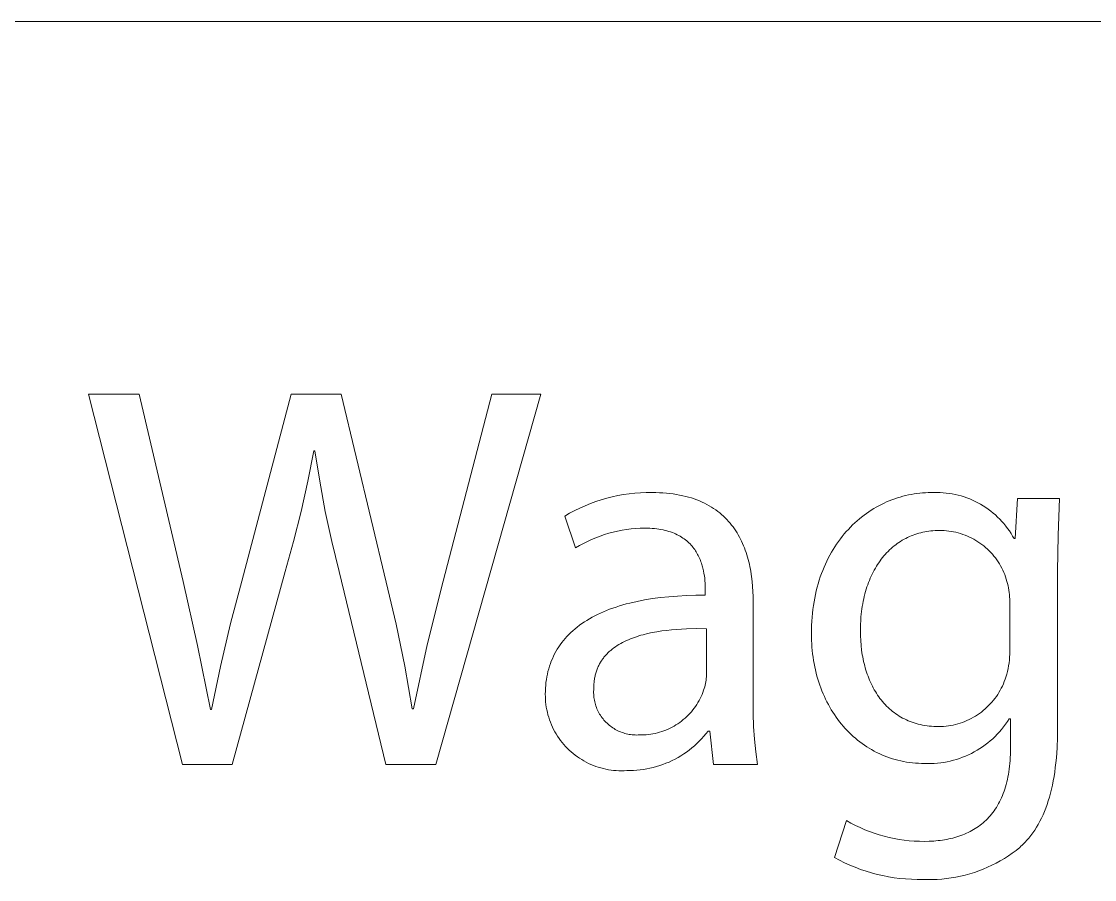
# Model space of a CAD drawing. Header units: millimetres. Extents: x 2840 to 6121, y 744 to 3036.
# Drawn here: x 5847.9 to 5912, y 967.9 to 1019.2 of the extents above; entities that cross this region are included whole.
import ezdxf

# ---------------------------------------------------------------- set-up
doc = ezdxf.new("R2010")
doc.units = ezdxf.units.MM
doc.header["$MEASUREMENT"] = 0
doc.layers.add('Domyślny', color=7, linetype='Continuous', true_color=0x000000)

msp = doc.modelspace()

# ---------------------------------------------------------------- linework, layer by layer
at = {"layer": 'Domyślny', "color": 18, "lineweight": 15, "true_color": 0x000000}
for p, q in [((5831.302, 1019.158), (6117.846, 1019.158)), ((5857.507, 974.739), (5851.891, 996.875)), ((5851.891, 996.875), (5854.928, 996.875)), ((5854.928, 996.875), (5857.55, 985.687)), ((5861.058, 985.709), (5864.019, 996.875)), ((5864.019, 996.875), (5867.001, 996.875)), ((5867.001, 996.875), (5869.689, 985.643)), ((5878.933, 996.875), (5872.661, 974.739)), ((5873.087, 985.709), (5876.004, 996.875)), ((5876.004, 996.875), (5878.933, 996.875)), ((5865.363, 993.499), (5865.013, 991.676)), ((5865.428, 993.499), (5865.363, 993.499)), ((5865.714, 991.679), (5865.428, 993.499)), ((5865.013, 991.676), (5864.61, 989.863)), ((5866.049, 989.868), (5865.714, 991.679)), ((5882.864, 990.659), (5883.195, 990.742)), ((5883.195, 990.742), (5883.529, 990.814)), ((5883.529, 990.814), (5883.866, 990.874)), ((5883.866, 990.874), (5884.204, 990.923)), ((5884.204, 990.923), (5884.544, 990.96)), ((5884.544, 990.96), (5884.885, 990.985)), ((5884.885, 990.985), (5885.226, 990.998)), ((5885.226, 990.998), (5885.568, 990.999)), ((5885.568, 990.999), (5885.793, 990.997)), ((5885.793, 990.997), (5886.013, 990.99)), ((5886.013, 990.99), (5886.228, 990.978)), ((5886.228, 990.978), (5886.437, 990.961)), ((5886.437, 990.961), (5886.641, 990.94)), ((5886.641, 990.94), (5886.841, 990.915)), ((5886.841, 990.915), (5887.035, 990.885)), ((5887.035, 990.885), (5887.224, 990.851)), ((5887.224, 990.851), (5887.408, 990.812)), ((5887.408, 990.812), (5887.588, 990.77)), ((5887.588, 990.77), (5887.762, 990.723)), ((5900.401, 990.729), (5900.566, 990.775)), ((5900.566, 990.775), (5900.731, 990.817)), ((5900.731, 990.817), (5900.898, 990.854)), ((5900.898, 990.854), (5901.065, 990.887)), ((5901.065, 990.887), (5901.233, 990.916)), ((5901.233, 990.916), (5901.402, 990.94)), ((5901.402, 990.94), (5901.571, 990.96)), ((5901.571, 990.96), (5901.741, 990.976)), ((5901.741, 990.976), (5901.911, 990.987)), ((5901.911, 990.987), (5902.082, 990.994)), ((5902.082, 990.994), (5902.253, 990.996)), ((5902.253, 990.996), (5902.434, 991.003)), ((5902.434, 991.003), (5902.616, 991.005)), ((5902.616, 991.005), (5902.797, 991)), ((5902.797, 991), (5902.978, 990.989)), ((5902.978, 990.989), (5903.159, 990.971)), ((5903.159, 990.971), (5903.339, 990.948)), ((5903.339, 990.948), (5903.518, 990.918)), ((5903.518, 990.918), (5903.695, 990.883)), ((5903.695, 990.883), (5903.872, 990.841)), ((5903.872, 990.841), (5904.047, 990.793)), ((5904.047, 990.793), (5904.22, 990.739)), ((5904.22, 990.739), (5904.391, 990.679)), ((5881.261, 990.072), (5881.573, 990.211)), ((5881.573, 990.211), (5881.889, 990.34)), ((5881.889, 990.34), (5882.21, 990.457)), ((5882.21, 990.457), (5882.535, 990.564)), ((5882.535, 990.564), (5882.864, 990.659)), ((5887.762, 990.723), (5887.932, 990.673)), ((5887.932, 990.673), (5888.097, 990.618)), ((5888.097, 990.618), (5888.258, 990.56)), ((5888.258, 990.56), (5888.413, 990.498)), ((5888.413, 990.498), (5888.565, 990.432)), ((5888.565, 990.432), (5888.712, 990.363)), ((5888.712, 990.363), (5888.854, 990.29)), ((5888.854, 990.29), (5888.992, 990.213)), ((5888.992, 990.213), (5889.126, 990.134)), ((5889.126, 990.134), (5889.256, 990.051)), ((5898.825, 990.036), (5898.976, 990.125)), ((5898.976, 990.125), (5899.128, 990.209)), ((5899.128, 990.209), (5899.282, 990.288)), ((5899.282, 990.288), (5899.438, 990.364)), ((5899.438, 990.364), (5899.595, 990.436)), ((5899.595, 990.436), (5899.754, 990.503)), ((5899.754, 990.503), (5899.914, 990.566)), ((5899.914, 990.566), (5900.075, 990.625)), ((5900.075, 990.625), (5900.237, 990.679)), ((5900.237, 990.679), (5900.401, 990.729)), ((5904.391, 990.679), (5904.561, 990.614)), ((5904.561, 990.614), (5904.727, 990.543)), ((5904.727, 990.543), (5904.892, 990.466)), ((5904.892, 990.466), (5905.053, 990.383)), ((5905.053, 990.383), (5905.212, 990.295)), ((5905.212, 990.295), (5905.367, 990.202)), ((5905.367, 990.202), (5905.52, 990.103)), ((5905.52, 990.103), (5905.668, 989.999)), ((5907.279, 988.243), (5907.421, 990.635)), ((5907.421, 990.635), (5909.934, 990.635)), ((5909.934, 990.635), (5909.845, 988.456)), ((5864.61, 989.863), (5864.155, 988.063)), ((5866.435, 988.067), (5866.049, 989.868)), ((5880.356, 989.59), (5880.652, 989.761)), ((5881.001, 987.689), (5880.356, 989.59)), ((5880.652, 989.761), (5880.954, 989.922)), ((5880.954, 989.922), (5881.261, 990.072)), ((5889.256, 990.051), (5889.381, 989.965)), ((5889.381, 989.965), (5889.503, 989.875)), ((5889.503, 989.875), (5889.62, 989.783)), ((5889.62, 989.783), (5889.733, 989.688)), ((5889.733, 989.688), (5889.842, 989.589)), ((5889.842, 989.589), (5889.948, 989.488)), ((5889.948, 989.488), (5890.049, 989.385)), ((5897.963, 989.422), (5898.101, 989.534)), ((5898.101, 989.534), (5898.242, 989.643)), ((5898.242, 989.643), (5898.385, 989.747)), ((5898.385, 989.747), (5898.53, 989.848)), ((5898.53, 989.848), (5898.677, 989.944)), ((5898.677, 989.944), (5898.825, 990.036)), ((5905.668, 989.999), (5905.814, 989.89)), ((5905.814, 989.89), (5905.955, 989.776)), ((5905.955, 989.776), (5906.092, 989.658)), ((5906.092, 989.658), (5906.225, 989.534)), ((5906.225, 989.534), (5906.354, 989.407)), ((5884.326, 988.823), (5884.056, 988.79)), ((5884.597, 988.848), (5884.326, 988.823)), ((5884.869, 988.863), (5884.597, 988.848)), ((5885.142, 988.869), (5884.869, 988.863)), ((5885.292, 988.867), (5885.142, 988.869)), ((5885.439, 988.862), (5885.292, 988.867)), ((5885.581, 988.853), (5885.439, 988.862)), ((5885.719, 988.842), (5885.581, 988.853)), ((5885.853, 988.827), (5885.719, 988.842)), ((5885.983, 988.809), (5885.853, 988.827)), ((5890.049, 989.385), (5890.147, 989.278)), ((5890.147, 989.278), (5890.241, 989.169)), ((5890.241, 989.169), (5890.331, 989.058)), ((5890.331, 989.058), (5890.418, 988.944)), ((5890.418, 988.944), (5890.501, 988.828)), ((5890.501, 988.828), (5890.58, 988.709)), ((5897.306, 988.798), (5897.432, 988.931)), ((5897.432, 988.931), (5897.561, 989.06)), ((5897.561, 989.06), (5897.693, 989.184)), ((5897.693, 989.184), (5897.827, 989.305)), ((5897.827, 989.305), (5897.963, 989.422)), ((5906.354, 989.407), (5906.479, 989.275)), ((5906.479, 989.275), (5906.598, 989.139)), ((5906.598, 989.139), (5906.713, 988.998)), ((5906.713, 988.998), (5906.824, 988.854)), ((5906.824, 988.854), (5906.929, 988.706)), ((5881.966, 988.194), (5881.718, 988.08)), ((5882.217, 988.3), (5881.966, 988.194)), ((5882.472, 988.396), (5882.217, 988.3)), ((5882.729, 988.484), (5882.472, 988.396)), ((5882.99, 988.564), (5882.729, 988.484)), ((5883.253, 988.634), (5882.99, 988.564)), ((5883.519, 988.695), (5883.253, 988.634)), ((5883.786, 988.747), (5883.519, 988.695)), ((5884.056, 988.79), (5883.786, 988.747)), ((5886.11, 988.788), (5885.983, 988.809)), ((5886.232, 988.764), (5886.11, 988.788)), ((5886.351, 988.738), (5886.232, 988.764)), ((5886.466, 988.708), (5886.351, 988.738)), ((5886.577, 988.676), (5886.466, 988.708)), ((5886.685, 988.641), (5886.577, 988.676)), ((5886.789, 988.604), (5886.685, 988.641)), ((5886.889, 988.564), (5886.789, 988.604)), ((5886.987, 988.522), (5886.889, 988.564)), ((5887.08, 988.478), (5886.987, 988.522)), ((5887.171, 988.431), (5887.08, 988.478)), ((5887.258, 988.383), (5887.171, 988.431)), ((5887.342, 988.332), (5887.258, 988.383)), ((5887.423, 988.279), (5887.342, 988.332)), ((5887.501, 988.224), (5887.423, 988.279)), ((5887.576, 988.168), (5887.501, 988.224)), ((5890.58, 988.709), (5890.657, 988.588)), ((5890.657, 988.588), (5890.729, 988.465)), ((5890.729, 988.465), (5890.799, 988.341)), ((5890.799, 988.341), (5890.865, 988.214)), ((5890.865, 988.214), (5890.928, 988.085)), ((5896.716, 988.077), (5896.829, 988.229)), ((5896.829, 988.229), (5896.944, 988.377)), ((5896.944, 988.377), (5897.062, 988.521)), ((5897.062, 988.521), (5897.183, 988.662)), ((5897.183, 988.662), (5897.306, 988.798)), ((5900.634, 988.204), (5900.531, 988.144)), ((5900.739, 988.26), (5900.634, 988.204)), ((5900.846, 988.313), (5900.739, 988.26)), ((5900.953, 988.363), (5900.846, 988.313)), ((5901.063, 988.41), (5900.953, 988.363)), ((5901.174, 988.454), (5901.063, 988.41)), ((5901.287, 988.495), (5901.174, 988.454)), ((5901.401, 988.533), (5901.287, 988.495)), ((5901.516, 988.568), (5901.401, 988.533)), ((5901.633, 988.599), (5901.516, 988.568)), ((5901.751, 988.627), (5901.633, 988.599)), ((5901.871, 988.652), (5901.751, 988.627)), ((5901.992, 988.674), (5901.871, 988.652)), ((5902.114, 988.692), (5901.992, 988.674)), ((5902.238, 988.707), (5902.114, 988.692)), ((5902.363, 988.719), (5902.238, 988.707)), ((5902.489, 988.728), (5902.363, 988.719)), ((5902.616, 988.733), (5902.489, 988.728)), ((5902.745, 988.734), (5902.616, 988.733)), ((5902.888, 988.733), (5902.745, 988.734)), ((5903.031, 988.727), (5902.888, 988.733)), ((5903.174, 988.716), (5903.031, 988.727)), ((5903.316, 988.699), (5903.174, 988.716)), ((5903.458, 988.678), (5903.316, 988.699)), ((5903.599, 988.653), (5903.458, 988.678)), ((5903.738, 988.622), (5903.599, 988.653)), ((5903.877, 988.586), (5903.738, 988.622)), ((5904.015, 988.546), (5903.877, 988.586)), ((5904.151, 988.501), (5904.015, 988.546)), ((5904.285, 988.452), (5904.151, 988.501)), ((5904.418, 988.398), (5904.285, 988.452)), ((5904.548, 988.339), (5904.418, 988.398)), ((5904.677, 988.276), (5904.548, 988.339)), ((5904.803, 988.208), (5904.677, 988.276)), ((5904.927, 988.136), (5904.803, 988.208)), ((5906.929, 988.706), (5907.029, 988.555)), ((5907.029, 988.555), (5907.124, 988.4)), ((5907.124, 988.4), (5907.213, 988.243)), ((5907.213, 988.243), (5907.279, 988.243)), ((5909.845, 988.456), (5909.814, 986.276)), ((5864.155, 988.063), (5863.647, 986.277)), ((5866.87, 986.277), (5866.435, 988.067)), ((5881.235, 987.827), (5881.001, 987.689)), ((5881.475, 987.958), (5881.235, 987.827)), ((5881.718, 988.08), (5881.475, 987.958)), ((5887.648, 988.11), (5887.576, 988.168)), ((5887.717, 988.05), (5887.648, 988.11)), ((5887.783, 987.988), (5887.717, 988.05)), ((5887.846, 987.926), (5887.783, 987.988)), ((5887.907, 987.861), (5887.846, 987.926)), ((5887.965, 987.795), (5887.907, 987.861)), ((5888.02, 987.728), (5887.965, 987.795)), ((5888.073, 987.66), (5888.02, 987.728)), ((5888.123, 987.591), (5888.073, 987.66)), ((5888.171, 987.521), (5888.123, 987.591)), ((5890.928, 988.085), (5890.988, 987.955)), ((5890.988, 987.955), (5891.044, 987.822)), ((5891.044, 987.822), (5891.098, 987.689)), ((5891.098, 987.689), (5891.149, 987.553)), ((5891.149, 987.553), (5891.196, 987.416)), ((5896.299, 987.43), (5896.399, 987.597)), ((5896.399, 987.597), (5896.501, 987.761)), ((5896.501, 987.761), (5896.607, 987.921)), ((5896.607, 987.921), (5896.716, 988.077)), ((5899.769, 987.565), (5899.681, 987.479)), ((5899.858, 987.647), (5899.769, 987.565)), ((5899.948, 987.727), (5899.858, 987.647)), ((5900.041, 987.804), (5899.948, 987.727)), ((5900.136, 987.878), (5900.041, 987.804)), ((5900.232, 987.949), (5900.136, 987.878)), ((5900.33, 988.017), (5900.232, 987.949)), ((5900.43, 988.082), (5900.33, 988.017)), ((5900.531, 988.144), (5900.43, 988.082)), ((5905.048, 988.06), (5904.927, 988.136)), ((5905.167, 987.98), (5905.048, 988.06)), ((5905.283, 987.896), (5905.167, 987.98)), ((5905.396, 987.808), (5905.283, 987.896)), ((5905.506, 987.716), (5905.396, 987.808)), ((5905.612, 987.62), (5905.506, 987.716)), ((5905.715, 987.52), (5905.612, 987.62)), ((5888.216, 987.449), (5888.171, 987.521)), ((5888.26, 987.377), (5888.216, 987.449)), ((5888.3, 987.304), (5888.26, 987.377)), ((5888.339, 987.231), (5888.3, 987.304)), ((5888.375, 987.156), (5888.339, 987.231)), ((5888.41, 987.082), (5888.375, 987.156)), ((5888.442, 987.006), (5888.41, 987.082)), ((5888.472, 986.93), (5888.442, 987.006)), ((5888.501, 986.854), (5888.472, 986.93)), ((5891.196, 987.416), (5891.241, 987.278)), ((5891.241, 987.278), (5891.283, 987.138)), ((5891.283, 987.138), (5891.322, 986.997)), ((5891.322, 986.997), (5891.359, 986.855)), ((5895.936, 986.722), (5896.021, 986.904)), ((5896.021, 986.904), (5896.11, 987.083)), ((5896.11, 987.083), (5896.203, 987.258)), ((5896.203, 987.258), (5896.299, 987.43)), ((5899.199, 986.91), (5899.126, 986.805)), ((5899.275, 987.011), (5899.199, 986.91)), ((5899.352, 987.11), (5899.275, 987.011)), ((5899.431, 987.207), (5899.352, 987.11)), ((5899.513, 987.3), (5899.431, 987.207)), ((5899.596, 987.391), (5899.513, 987.3)), ((5899.681, 987.479), (5899.596, 987.391)), ((5905.815, 987.418), (5905.715, 987.52)), ((5905.911, 987.311), (5905.815, 987.418)), ((5906.003, 987.202), (5905.911, 987.311)), ((5906.092, 987.089), (5906.003, 987.202)), ((5906.177, 986.974), (5906.092, 987.089)), ((5906.257, 986.855), (5906.177, 986.974)), ((5863.647, 986.277), (5860.49, 974.739)), ((5869.667, 974.739), (5866.87, 986.277)), ((5888.528, 986.778), (5888.501, 986.854)), ((5888.552, 986.702), (5888.528, 986.778)), ((5888.575, 986.625), (5888.552, 986.702)), ((5888.597, 986.549), (5888.575, 986.625)), ((5888.616, 986.472), (5888.597, 986.549)), ((5888.634, 986.396), (5888.616, 986.472)), ((5888.651, 986.32), (5888.634, 986.396)), ((5888.68, 986.168), (5888.651, 986.32)), ((5891.359, 986.855), (5891.393, 986.712)), ((5891.393, 986.712), (5891.424, 986.568)), ((5891.424, 986.568), (5891.453, 986.423)), ((5891.453, 986.423), (5891.479, 986.277)), ((5891.479, 986.277), (5891.524, 985.983)), ((5895.701, 986.151), (5895.776, 986.345)), ((5895.776, 986.345), (5895.854, 986.535)), ((5895.854, 986.535), (5895.936, 986.722)), ((5898.855, 986.362), (5898.792, 986.244)), ((5898.919, 986.477), (5898.855, 986.362)), ((5898.986, 986.589), (5898.919, 986.477)), ((5899.055, 986.698), (5898.986, 986.589)), ((5899.126, 986.805), (5899.055, 986.698)), ((5906.334, 986.734), (5906.257, 986.855)), ((5906.406, 986.611), (5906.334, 986.734)), ((5906.474, 986.485), (5906.406, 986.611)), ((5906.537, 986.356), (5906.474, 986.485)), ((5906.597, 986.226), (5906.537, 986.356)), ((5909.814, 986.276), (5909.814, 977.044)), ((5857.55, 985.687), (5858.408, 981.866)), ((5860.381, 983.167), (5861.058, 985.709)), ((5869.689, 985.643), (5870.285, 983.136)), ((5872.141, 981.905), (5873.087, 985.709)), ((5888.704, 986.019), (5888.68, 986.168)), ((5888.722, 985.872), (5888.704, 986.019)), ((5888.736, 985.729), (5888.722, 985.872)), ((5888.747, 985.589), (5888.736, 985.729)), ((5891.524, 985.983), (5891.56, 985.686)), ((5891.56, 985.686), (5891.587, 985.388)), ((5895.502, 985.548), (5895.565, 985.753)), ((5895.565, 985.753), (5895.631, 985.954)), ((5895.631, 985.954), (5895.701, 986.151)), ((5898.514, 985.621), (5898.465, 985.489)), ((5898.565, 985.75), (5898.514, 985.621)), ((5898.618, 985.878), (5898.565, 985.75)), ((5898.674, 986.002), (5898.618, 985.878)), ((5898.732, 986.125), (5898.674, 986.002)), ((5898.792, 986.244), (5898.732, 986.125)), ((5906.651, 986.093), (5906.597, 986.226)), ((5906.701, 985.959), (5906.651, 986.093)), ((5906.747, 985.823), (5906.701, 985.959)), ((5906.787, 985.686), (5906.747, 985.823)), ((5906.822, 985.557), (5906.787, 985.686)), ((5888.753, 985.453), (5888.747, 985.589)), ((5888.757, 985.322), (5888.753, 985.453)), ((5888.758, 985.198), (5888.757, 985.322)), ((5888.758, 984.859), (5888.758, 985.198)), ((5891.587, 985.388), (5891.606, 985.088)), ((5891.606, 985.088), (5891.617, 984.788)), ((5895.34, 984.912), (5895.39, 985.128)), ((5895.39, 985.128), (5895.444, 985.34)), ((5895.444, 985.34), (5895.502, 985.548)), ((5898.333, 985.078), (5898.295, 984.937)), ((5898.375, 985.217), (5898.333, 985.078)), ((5898.419, 985.354), (5898.375, 985.217)), ((5898.465, 985.489), (5898.419, 985.354)), ((5906.853, 985.427), (5906.822, 985.557)), ((5906.88, 985.296), (5906.853, 985.427)), ((5906.903, 985.164), (5906.88, 985.296)), ((5906.922, 985.031), (5906.903, 985.164)), ((5906.936, 984.898), (5906.922, 985.031)), ((5883.825, 984.28), (5884.032, 984.338)), ((5884.032, 984.338), (5884.243, 984.392)), ((5884.243, 984.392), (5884.679, 984.493)), ((5884.679, 984.493), (5885.131, 984.582)), ((5885.131, 984.582), (5885.6, 984.658)), ((5885.6, 984.658), (5886.086, 984.723)), ((5886.086, 984.723), (5886.588, 984.775)), ((5886.588, 984.775), (5887.106, 984.814)), ((5887.106, 984.814), (5887.641, 984.842)), ((5887.641, 984.842), (5888.192, 984.857)), ((5888.192, 984.857), (5888.758, 984.859)), ((5891.617, 984.788), (5891.621, 984.487)), ((5891.621, 984.487), (5891.621, 978.555)), ((5895.218, 984.244), (5895.254, 984.47)), ((5895.254, 984.47), (5895.295, 984.693)), ((5895.295, 984.693), (5895.34, 984.912)), ((5898.164, 984.348), (5898.138, 984.195)), ((5898.193, 984.499), (5898.164, 984.348)), ((5898.224, 984.647), (5898.193, 984.499)), ((5898.258, 984.793), (5898.224, 984.647)), ((5898.295, 984.937), (5898.258, 984.793)), ((5906.946, 984.765), (5906.936, 984.898)), ((5906.952, 984.631), (5906.946, 984.765)), ((5906.951, 984.364), (5906.954, 984.498)), ((5906.951, 981.501), (5906.951, 984.364)), ((5906.954, 984.498), (5906.952, 984.631)), ((5882.156, 983.627), (5882.324, 983.711)), ((5882.324, 983.711), (5882.497, 983.793)), ((5882.497, 983.793), (5882.673, 983.871)), ((5882.673, 983.871), (5882.854, 983.946)), ((5882.854, 983.946), (5883.04, 984.019)), ((5883.04, 984.019), (5883.23, 984.089)), ((5883.23, 984.089), (5883.424, 984.155)), ((5883.424, 984.155), (5883.622, 984.219)), ((5883.622, 984.219), (5883.825, 984.28)), ((5895.137, 983.544), (5895.159, 983.78)), ((5895.159, 983.78), (5895.186, 984.014)), ((5895.186, 984.014), (5895.218, 984.244)), ((5898.075, 983.724), (5898.06, 983.563)), ((5898.094, 983.883), (5898.075, 983.724)), ((5898.114, 984.04), (5898.094, 983.883)), ((5898.138, 984.195), (5898.114, 984.04)), ((5859.78, 980.606), (5860.381, 983.167)), ((5870.285, 983.136), (5870.802, 980.611)), ((5881.107, 982.959), (5881.243, 983.063)), ((5881.243, 983.063), (5881.384, 983.164)), ((5881.384, 983.164), (5881.53, 983.262)), ((5881.53, 983.262), (5881.68, 983.358)), ((5881.68, 983.358), (5881.834, 983.451)), ((5881.834, 983.451), (5881.993, 983.54)), ((5881.993, 983.54), (5882.156, 983.627)), ((5895.099, 982.812), (5895.107, 983.059)), ((5895.107, 983.059), (5895.119, 983.303)), ((5895.119, 983.303), (5895.137, 983.544)), ((5898.03, 983.066), (5898.025, 982.725)), ((5898.047, 983.399), (5898.03, 983.066)), ((5898.06, 983.563), (5898.047, 983.399)), ((5880.493, 982.397), (5880.607, 982.515)), ((5880.607, 982.515), (5880.725, 982.63)), ((5880.725, 982.63), (5880.848, 982.742)), ((5880.848, 982.742), (5880.975, 982.852)), ((5880.975, 982.852), (5881.107, 982.959)), ((5884.78, 982.425), (5884.651, 982.384)), ((5884.91, 982.464), (5884.78, 982.425)), ((5885.042, 982.5), (5884.91, 982.464)), ((5885.311, 982.567), (5885.042, 982.5)), ((5885.587, 982.626), (5885.311, 982.567)), ((5885.868, 982.678), (5885.587, 982.626)), ((5886.155, 982.723), (5885.868, 982.678)), ((5886.445, 982.761), (5886.155, 982.723)), ((5886.738, 982.792), (5886.445, 982.761)), ((5887.034, 982.817), (5886.738, 982.792)), ((5887.332, 982.837), (5887.034, 982.817)), ((5887.631, 982.851), (5887.332, 982.837)), ((5888.23, 982.864), (5887.631, 982.851)), ((5888.824, 982.859), (5888.23, 982.864)), ((5888.824, 980.095), (5888.824, 982.859)), ((5895.096, 982.561), (5895.099, 982.812)), ((5895.098, 982.356), (5895.096, 982.561)), ((5898.025, 982.725), (5898.029, 982.434)), ((5898.029, 982.434), (5898.043, 982.146)), ((5858.408, 981.866), (5859.189, 978.028)), ((5871.317, 978.072), (5872.141, 981.905)), ((5879.911, 981.632), (5879.996, 981.767)), ((5879.996, 981.767), (5880.086, 981.898)), ((5880.086, 981.898), (5880.181, 982.027)), ((5880.181, 982.027), (5880.28, 982.153)), ((5880.28, 982.153), (5880.385, 982.276)), ((5880.385, 982.276), (5880.493, 982.397)), ((5883.393, 981.784), (5883.295, 981.714)), ((5883.494, 981.851), (5883.393, 981.784)), ((5883.598, 981.915), (5883.494, 981.851)), ((5883.705, 981.977), (5883.598, 981.915)), ((5883.815, 982.036), (5883.705, 981.977)), ((5883.927, 982.093), (5883.815, 982.036)), ((5884.042, 982.147), (5883.927, 982.093)), ((5884.159, 982.199), (5884.042, 982.147)), ((5884.279, 982.249), (5884.159, 982.199)), ((5884.401, 982.296), (5884.279, 982.249)), ((5884.525, 982.341), (5884.401, 982.296)), ((5884.651, 982.384), (5884.525, 982.341)), ((5895.105, 982.151), (5895.098, 982.356)), ((5895.115, 981.949), (5895.105, 982.151)), ((5895.129, 981.748), (5895.115, 981.949)), ((5898.043, 982.146), (5898.066, 981.862)), ((5898.066, 981.862), (5898.098, 981.582)), ((5879.617, 981.069), (5879.683, 981.214)), ((5879.683, 981.214), (5879.754, 981.356)), ((5879.754, 981.356), (5879.83, 981.496)), ((5879.83, 981.496), (5879.911, 981.632)), ((5882.703, 981.149), (5882.667, 981.104)), ((5882.739, 981.194), (5882.703, 981.149)), ((5882.777, 981.239), (5882.739, 981.194)), ((5882.815, 981.282), (5882.777, 981.239)), ((5882.854, 981.325), (5882.815, 981.282)), ((5882.895, 981.367), (5882.854, 981.325)), ((5882.936, 981.408), (5882.895, 981.367)), ((5882.978, 981.449), (5882.936, 981.408)), ((5883.021, 981.489), (5882.978, 981.449)), ((5883.064, 981.528), (5883.021, 981.489)), ((5883.109, 981.567), (5883.064, 981.528)), ((5883.154, 981.605), (5883.109, 981.567)), ((5883.201, 981.642), (5883.154, 981.605)), ((5883.295, 981.714), (5883.201, 981.642)), ((5895.147, 981.549), (5895.129, 981.748)), ((5895.17, 981.352), (5895.147, 981.549)), ((5895.196, 981.157), (5895.17, 981.352)), ((5895.226, 980.964), (5895.196, 981.157)), ((5898.098, 981.582), (5898.117, 981.444)), ((5898.117, 981.444), (5898.139, 981.307)), ((5898.139, 981.307), (5898.163, 981.172)), ((5898.163, 981.172), (5898.189, 981.037)), ((5906.928, 980.984), (5906.942, 981.156)), ((5906.942, 981.156), (5906.949, 981.329)), ((5906.949, 981.329), (5906.951, 981.501)), ((5859.255, 978.028), (5859.78, 980.606)), ((5870.802, 980.611), (5871.241, 978.072)), ((5879.4, 980.463), (5879.447, 980.618)), ((5879.447, 980.618), (5879.498, 980.771)), ((5879.498, 980.771), (5879.555, 980.921)), ((5879.555, 980.921), (5879.617, 981.069)), ((5882.317, 980.495), (5882.295, 980.439)), ((5882.341, 980.55), (5882.317, 980.495)), ((5882.365, 980.604), (5882.341, 980.55)), ((5882.391, 980.657), (5882.365, 980.604)), ((5882.417, 980.71), (5882.391, 980.657)), ((5882.445, 980.762), (5882.417, 980.71)), ((5882.474, 980.813), (5882.445, 980.762)), ((5882.503, 980.863), (5882.474, 980.813)), ((5882.534, 980.913), (5882.503, 980.863)), ((5882.566, 980.962), (5882.534, 980.913)), ((5882.599, 981.01), (5882.566, 980.962)), ((5882.632, 981.057), (5882.599, 981.01)), ((5882.667, 981.104), (5882.632, 981.057)), ((5895.26, 980.772), (5895.226, 980.964)), ((5895.297, 980.583), (5895.26, 980.772)), ((5895.338, 980.395), (5895.297, 980.583)), ((5898.189, 981.037), (5898.218, 980.904)), ((5898.218, 980.904), (5898.249, 980.773)), ((5898.249, 980.773), (5898.282, 980.643)), ((5898.282, 980.643), (5898.318, 980.514)), ((5898.318, 980.514), (5898.355, 980.387)), ((5906.851, 980.473), (5906.883, 980.642)), ((5906.883, 980.642), (5906.909, 980.813)), ((5906.909, 980.813), (5906.928, 980.984)), ((5879.261, 979.815), (5879.288, 979.981)), ((5879.288, 979.981), (5879.32, 980.144)), ((5879.32, 980.144), (5879.357, 980.305)), ((5879.357, 980.305), (5879.4, 980.463)), ((5882.145, 979.898), (5882.134, 979.833)), ((5882.157, 979.961), (5882.145, 979.898)), ((5882.17, 980.024), (5882.157, 979.961)), ((5882.185, 980.086), (5882.17, 980.024)), ((5882.2, 980.147), (5882.185, 980.086)), ((5882.217, 980.207), (5882.2, 980.147)), ((5882.235, 980.266), (5882.217, 980.207)), ((5882.254, 980.324), (5882.235, 980.266)), ((5882.274, 980.382), (5882.254, 980.324)), ((5882.295, 980.439), (5882.274, 980.382)), ((5888.801, 979.784), (5888.812, 979.887)), ((5888.812, 979.887), (5888.82, 979.991)), ((5888.82, 979.991), (5888.824, 980.095)), ((5895.384, 980.21), (5895.338, 980.395)), ((5895.432, 980.027), (5895.384, 980.21)), ((5895.485, 979.846), (5895.432, 980.027)), ((5895.541, 979.668), (5895.485, 979.846)), ((5898.355, 980.387), (5898.395, 980.261)), ((5898.395, 980.261), (5898.438, 980.137)), ((5898.438, 980.137), (5898.482, 980.015)), ((5898.482, 980.015), (5898.529, 979.895)), ((5898.529, 979.895), (5898.578, 979.776)), ((5906.626, 979.7), (5906.676, 979.835)), ((5906.676, 979.835), (5906.722, 979.972)), ((5906.722, 979.972), (5906.771, 980.137)), ((5906.771, 980.137), (5906.814, 980.304)), ((5906.814, 980.304), (5906.851, 980.473)), ((5879.201, 979.126), (5879.208, 979.302)), ((5879.208, 979.302), (5879.221, 979.476)), ((5879.221, 979.476), (5879.238, 979.647)), ((5879.238, 979.647), (5879.261, 979.815)), ((5882.088, 979.198), (5882.085, 979.11)), ((5882.093, 979.287), (5882.088, 979.198)), ((5882.094, 979.358), (5882.093, 979.287)), ((5882.096, 979.429), (5882.094, 979.358)), ((5882.099, 979.498), (5882.096, 979.429)), ((5882.104, 979.567), (5882.099, 979.498)), ((5882.11, 979.635), (5882.104, 979.567)), ((5882.117, 979.702), (5882.11, 979.635)), ((5882.125, 979.768), (5882.117, 979.702)), ((5882.134, 979.833), (5882.125, 979.768)), ((5888.66, 979.177), (5888.692, 979.276)), ((5888.692, 979.276), (5888.721, 979.376)), ((5888.721, 979.376), (5888.746, 979.477)), ((5888.746, 979.477), (5888.768, 979.579)), ((5888.768, 979.579), (5888.786, 979.681)), ((5888.786, 979.681), (5888.801, 979.784)), ((5895.6, 979.491), (5895.541, 979.668)), ((5895.663, 979.318), (5895.6, 979.491)), ((5895.73, 979.146), (5895.663, 979.318)), ((5898.578, 979.776), (5898.63, 979.659)), ((5898.63, 979.659), (5898.684, 979.544)), ((5898.684, 979.544), (5898.74, 979.431)), ((5898.74, 979.431), (5898.798, 979.319)), ((5898.798, 979.319), (5898.859, 979.21)), ((5898.859, 979.21), (5898.922, 979.103)), ((5906.38, 979.179), (5906.448, 979.306)), ((5906.448, 979.306), (5906.512, 979.435)), ((5906.512, 979.435), (5906.571, 979.567)), ((5906.571, 979.567), (5906.626, 979.7)), ((5879.198, 978.948), (5879.201, 979.126)), ((5879.199, 978.792), (5879.198, 978.948)), ((5879.206, 978.636), (5879.199, 978.792)), ((5879.218, 978.48), (5879.206, 978.636)), ((5882.085, 979.11), (5882.085, 979.022)), ((5882.085, 979.022), (5882.088, 978.933)), ((5882.088, 978.933), (5882.095, 978.845)), ((5882.095, 978.845), (5882.104, 978.757)), ((5882.104, 978.757), (5882.116, 978.67)), ((5882.116, 978.67), (5882.132, 978.583)), ((5882.132, 978.583), (5882.15, 978.496)), ((5888.319, 978.444), (5888.386, 978.562)), ((5888.386, 978.562), (5888.449, 978.681)), ((5888.449, 978.681), (5888.508, 978.802)), ((5888.508, 978.802), (5888.563, 978.925)), ((5888.563, 978.925), (5888.614, 979.051)), ((5888.614, 979.051), (5888.66, 979.177)), ((5891.621, 978.555), (5891.621, 977.789)), ((5895.799, 978.977), (5895.73, 979.146)), ((5895.873, 978.811), (5895.799, 978.977)), ((5895.949, 978.647), (5895.873, 978.811)), ((5896.029, 978.486), (5895.949, 978.647)), ((5898.922, 979.103), (5898.987, 978.998)), ((5898.987, 978.998), (5899.055, 978.895)), ((5899.055, 978.895), (5899.124, 978.795)), ((5899.124, 978.795), (5899.196, 978.696)), ((5899.196, 978.696), (5899.271, 978.6)), ((5899.271, 978.6), (5899.347, 978.506)), ((5905.885, 978.473), (5905.977, 978.583)), ((5905.977, 978.583), (5906.066, 978.697)), ((5906.066, 978.697), (5906.151, 978.813)), ((5906.151, 978.813), (5906.231, 978.933)), ((5906.231, 978.933), (5906.308, 979.055)), ((5906.308, 979.055), (5906.38, 979.179)), ((5859.189, 978.028), (5859.255, 978.028)), ((5871.241, 978.072), (5871.317, 978.072)), ((5879.235, 978.325), (5879.218, 978.48)), ((5879.258, 978.171), (5879.235, 978.325)), ((5879.286, 978.017), (5879.258, 978.171)), ((5879.319, 977.864), (5879.286, 978.017)), ((5882.15, 978.496), (5882.171, 978.41)), ((5882.171, 978.41), (5882.196, 978.325)), ((5882.196, 978.325), (5882.223, 978.241)), ((5882.223, 978.241), (5882.253, 978.158)), ((5882.253, 978.158), (5882.286, 978.076)), ((5882.286, 978.076), (5882.322, 977.995)), ((5882.322, 977.995), (5882.36, 977.916)), ((5882.36, 977.916), (5882.401, 977.838)), ((5887.925, 977.897), (5888.011, 978.001)), ((5888.011, 978.001), (5888.094, 978.108)), ((5888.094, 978.108), (5888.173, 978.218)), ((5888.173, 978.218), (5888.248, 978.33)), ((5888.248, 978.33), (5888.319, 978.444)), ((5896.113, 978.327), (5896.029, 978.486)), ((5896.199, 978.172), (5896.113, 978.327)), ((5896.289, 978.019), (5896.199, 978.172)), ((5896.382, 977.869), (5896.289, 978.019)), ((5899.347, 978.506), (5899.426, 978.415)), ((5899.426, 978.415), (5899.508, 978.326)), ((5899.508, 978.326), (5899.591, 978.239)), ((5899.591, 978.239), (5899.677, 978.155)), ((5899.677, 978.155), (5899.765, 978.074)), ((5899.765, 978.074), (5899.856, 977.995)), ((5899.856, 977.995), (5899.948, 977.919)), ((5899.948, 977.919), (5900.043, 977.845)), ((5905.257, 977.881), (5905.37, 977.971)), ((5905.37, 977.971), (5905.479, 978.064)), ((5905.479, 978.064), (5905.586, 978.161)), ((5905.586, 978.161), (5905.689, 978.261)), ((5905.689, 978.261), (5905.789, 978.365)), ((5905.789, 978.365), (5905.885, 978.473)), ((5879.358, 977.713), (5879.319, 977.864)), ((5879.401, 977.563), (5879.358, 977.713)), ((5879.45, 977.415), (5879.401, 977.563)), ((5879.504, 977.268), (5879.45, 977.415)), ((5879.563, 977.124), (5879.504, 977.268)), ((5882.401, 977.838), (5882.445, 977.761)), ((5882.445, 977.761), (5882.492, 977.686)), ((5882.492, 977.686), (5882.541, 977.612)), ((5882.541, 977.612), (5882.592, 977.54)), ((5882.592, 977.54), (5882.646, 977.47)), ((5882.646, 977.47), (5882.703, 977.402)), ((5882.703, 977.402), (5882.761, 977.336)), ((5882.761, 977.336), (5882.822, 977.272)), ((5882.822, 977.272), (5882.885, 977.21)), ((5887.232, 977.259), (5887.34, 977.34)), ((5887.34, 977.34), (5887.445, 977.424)), ((5887.445, 977.424), (5887.547, 977.512)), ((5887.547, 977.512), (5887.647, 977.603)), ((5887.647, 977.603), (5887.743, 977.698)), ((5887.743, 977.698), (5887.836, 977.796)), ((5887.836, 977.796), (5887.925, 977.897)), ((5891.621, 977.789), (5891.647, 977.024)), ((5896.478, 977.722), (5896.382, 977.869)), ((5896.577, 977.577), (5896.478, 977.722)), ((5896.679, 977.436), (5896.577, 977.577)), ((5896.784, 977.298), (5896.679, 977.436)), ((5896.892, 977.163), (5896.784, 977.298)), ((5900.043, 977.845), (5900.14, 977.775)), ((5900.14, 977.775), (5900.24, 977.707)), ((5900.24, 977.707), (5900.342, 977.642)), ((5900.342, 977.642), (5900.446, 977.58)), ((5900.446, 977.58), (5900.552, 977.52)), ((5900.552, 977.52), (5900.661, 977.464)), ((5900.661, 977.464), (5900.772, 977.411)), ((5900.772, 977.411), (5900.885, 977.361)), ((5900.885, 977.361), (5901.001, 977.314)), ((5901.001, 977.314), (5901.119, 977.27)), ((5901.119, 977.27), (5901.239, 977.23)), ((5904.123, 977.262), (5904.258, 977.313)), ((5904.258, 977.313), (5904.391, 977.369)), ((5904.391, 977.369), (5904.522, 977.429)), ((5904.522, 977.429), (5904.65, 977.494)), ((5904.65, 977.494), (5904.777, 977.563)), ((5904.777, 977.563), (5904.901, 977.637)), ((5904.901, 977.637), (5905.022, 977.714)), ((5905.022, 977.714), (5905.141, 977.796)), ((5905.141, 977.796), (5905.257, 977.881)), ((5906.813, 977.307), (5906.703, 977.149)), ((5906.918, 977.47), (5906.813, 977.307)), ((5906.995, 977.47), (5906.918, 977.47)), ((5906.995, 975.7), (5906.995, 977.47)), ((5879.627, 976.981), (5879.563, 977.124)), ((5879.695, 976.841), (5879.627, 976.981)), ((5879.769, 976.703), (5879.695, 976.841)), ((5879.847, 976.568), (5879.769, 976.703)), ((5882.885, 977.21), (5882.95, 977.15)), ((5882.95, 977.15), (5883.018, 977.093)), ((5883.018, 977.093), (5883.087, 977.038)), ((5883.087, 977.038), (5883.158, 976.985)), ((5883.158, 976.985), (5883.23, 976.935)), ((5883.23, 976.935), (5883.305, 976.887)), ((5883.305, 976.887), (5883.381, 976.842)), ((5883.381, 976.842), (5883.458, 976.8)), ((5883.458, 976.8), (5883.537, 976.76)), ((5883.537, 976.76), (5883.618, 976.723)), ((5883.618, 976.723), (5883.699, 976.689)), ((5883.699, 976.689), (5883.782, 976.657)), ((5883.782, 976.657), (5883.866, 976.629)), ((5883.866, 976.629), (5883.95, 976.603)), ((5885.763, 976.603), (5885.894, 976.634)), ((5885.894, 976.634), (5886.025, 976.669)), ((5886.025, 976.669), (5886.153, 976.71)), ((5886.153, 976.71), (5886.281, 976.754)), ((5886.281, 976.754), (5886.407, 976.803)), ((5886.407, 976.803), (5886.531, 976.856)), ((5886.531, 976.856), (5886.653, 976.913)), ((5886.653, 976.913), (5886.773, 976.974)), ((5886.773, 976.974), (5886.892, 977.039)), ((5886.892, 977.039), (5887.007, 977.109)), ((5887.007, 977.109), (5887.121, 977.182)), ((5887.121, 977.182), (5887.232, 977.259)), ((5888.922, 976.741), (5888.799, 976.583)), ((5889.031, 976.741), (5888.922, 976.741)), ((5889.25, 974.741), (5889.031, 976.741)), ((5891.647, 977.024), (5891.7, 976.261)), ((5897.003, 977.031), (5896.892, 977.163)), ((5897.117, 976.903), (5897.003, 977.031)), ((5897.234, 976.777), (5897.117, 976.903)), ((5897.353, 976.655), (5897.234, 976.777)), ((5897.475, 976.537), (5897.353, 976.655)), ((5901.239, 977.23), (5901.362, 977.193)), ((5901.362, 977.193), (5901.486, 977.159)), ((5901.486, 977.159), (5901.613, 977.128)), ((5901.613, 977.128), (5901.743, 977.101)), ((5901.743, 977.101), (5901.874, 977.077)), ((5901.874, 977.077), (5902.008, 977.057)), ((5902.008, 977.057), (5902.144, 977.041)), ((5902.144, 977.041), (5902.283, 977.028)), ((5902.283, 977.028), (5902.423, 977.018)), ((5902.423, 977.018), (5902.566, 977.013)), ((5902.566, 977.013), (5902.712, 977.011)), ((5902.712, 977.011), (5902.856, 977.014)), ((5902.856, 977.014), (5903, 977.022)), ((5903, 977.022), (5903.143, 977.035)), ((5903.143, 977.035), (5903.286, 977.053)), ((5903.286, 977.053), (5903.428, 977.076)), ((5903.428, 977.076), (5903.57, 977.104)), ((5903.57, 977.104), (5903.71, 977.136)), ((5903.71, 977.136), (5903.849, 977.174)), ((5903.849, 977.174), (5903.987, 977.216)), ((5903.987, 977.216), (5904.123, 977.262)), ((5906.339, 976.697), (5906.208, 976.555)), ((5906.466, 976.844), (5906.339, 976.697)), ((5906.587, 976.994), (5906.466, 976.844)), ((5906.703, 977.149), (5906.587, 976.994)), ((5909.814, 977.044), (5909.805, 976.376)), ((5879.93, 976.436), (5879.847, 976.568)), ((5880.017, 976.306), (5879.93, 976.436)), ((5880.108, 976.18), (5880.017, 976.306)), ((5880.204, 976.057), (5880.108, 976.18)), ((5880.305, 975.937), (5880.204, 976.057)), ((5883.95, 976.603), (5884.036, 976.581)), ((5884.036, 976.581), (5884.122, 976.561)), ((5884.122, 976.561), (5884.209, 976.544)), ((5884.209, 976.544), (5884.296, 976.53)), ((5884.296, 976.53), (5884.384, 976.52)), ((5884.384, 976.52), (5884.472, 976.512)), ((5884.472, 976.512), (5884.56, 976.507)), ((5884.56, 976.507), (5884.648, 976.506)), ((5884.648, 976.506), (5884.737, 976.507)), ((5884.737, 976.507), (5884.825, 976.511)), ((5884.825, 976.511), (5884.96, 976.511)), ((5884.96, 976.511), (5885.095, 976.515)), ((5885.095, 976.515), (5885.23, 976.523)), ((5885.23, 976.523), (5885.364, 976.536)), ((5885.364, 976.536), (5885.498, 976.554)), ((5885.498, 976.554), (5885.631, 976.576)), ((5885.631, 976.576), (5885.763, 976.603)), ((5888.254, 975.996), (5888.106, 975.861)), ((5888.397, 976.136), (5888.254, 975.996)), ((5888.536, 976.28), (5888.397, 976.136)), ((5888.67, 976.429), (5888.536, 976.28)), ((5888.799, 976.583), (5888.67, 976.429)), ((5891.7, 976.261), (5891.779, 975.5)), ((5897.6, 976.422), (5897.475, 976.537)), ((5897.728, 976.31), (5897.6, 976.422)), ((5897.858, 976.202), (5897.728, 976.31)), ((5897.991, 976.097), (5897.858, 976.202)), ((5898.127, 975.996), (5897.991, 976.097)), ((5898.265, 975.899), (5898.127, 975.996)), ((5905.638, 976.034), (5905.485, 975.916)), ((5905.787, 976.157), (5905.638, 976.034)), ((5905.932, 976.285), (5905.787, 976.157)), ((5906.072, 976.417), (5905.932, 976.285)), ((5906.208, 976.555), (5906.072, 976.417)), ((5909.805, 976.376), (5909.779, 975.741)), ((5880.409, 975.821), (5880.305, 975.937)), ((5880.517, 975.708), (5880.409, 975.821)), ((5880.629, 975.599), (5880.517, 975.708)), ((5880.744, 975.495), (5880.629, 975.599)), ((5880.864, 975.394), (5880.744, 975.495)), ((5880.986, 975.297), (5880.864, 975.394)), ((5887.47, 975.374), (5887.301, 975.266)), ((5887.635, 975.488), (5887.47, 975.374)), ((5887.796, 975.607), (5887.635, 975.488)), ((5887.953, 975.731), (5887.796, 975.607)), ((5888.106, 975.861), (5887.953, 975.731)), ((5891.779, 975.5), (5891.883, 974.741)), ((5898.405, 975.806), (5898.265, 975.899)), ((5898.548, 975.716), (5898.405, 975.806)), ((5898.693, 975.63), (5898.548, 975.716)), ((5898.841, 975.548), (5898.693, 975.63)), ((5898.991, 975.47), (5898.841, 975.548)), ((5899.143, 975.397), (5898.991, 975.47)), ((5899.298, 975.327), (5899.143, 975.397)), ((5904.663, 975.409), (5904.489, 975.325)), ((5904.834, 975.499), (5904.663, 975.409)), ((5905.002, 975.595), (5904.834, 975.499)), ((5905.167, 975.696), (5905.002, 975.595)), ((5905.328, 975.803), (5905.167, 975.696)), ((5905.485, 975.916), (5905.328, 975.803)), ((5906.988, 975.331), (5906.995, 975.7)), ((5909.779, 975.741), (5909.736, 975.137)), ((5860.49, 974.739), (5857.507, 974.739)), ((5872.661, 974.739), (5869.667, 974.739)), ((5881.112, 975.205), (5880.986, 975.297)), ((5881.241, 975.116), (5881.112, 975.205)), ((5881.373, 975.033), (5881.241, 975.116)), ((5881.507, 974.954), (5881.373, 975.033)), ((5881.645, 974.88), (5881.507, 974.954)), ((5881.784, 974.81), (5881.645, 974.88)), ((5881.926, 974.745), (5881.784, 974.81)), ((5882.071, 974.686), (5881.926, 974.745)), ((5886.222, 974.742), (5886.032, 974.676)), ((5886.409, 974.814), (5886.222, 974.742)), ((5886.593, 974.892), (5886.409, 974.814)), ((5886.775, 974.976), (5886.593, 974.892)), ((5886.954, 975.067), (5886.775, 974.976)), ((5887.129, 975.163), (5886.954, 975.067)), ((5887.301, 975.266), (5887.129, 975.163)), ((5891.883, 974.741), (5889.25, 974.741)), ((5899.455, 975.261), (5899.298, 975.327)), ((5899.614, 975.2), (5899.455, 975.261)), ((5899.775, 975.142), (5899.614, 975.2)), ((5899.938, 975.089), (5899.775, 975.142)), ((5900.103, 975.041), (5899.938, 975.089)), ((5900.27, 974.996), (5900.103, 975.041)), ((5900.44, 974.956), (5900.27, 974.996)), ((5900.611, 974.921), (5900.44, 974.956)), ((5900.784, 974.89), (5900.611, 974.921)), ((5900.959, 974.864), (5900.784, 974.89)), ((5901.135, 974.842), (5900.959, 974.864)), ((5901.314, 974.826), (5901.135, 974.842)), ((5901.494, 974.813), (5901.314, 974.826)), ((5901.676, 974.806), (5901.494, 974.813)), ((5901.86, 974.804), (5901.676, 974.806)), ((5902.053, 974.799), (5901.86, 974.804)), ((5902.246, 974.8), (5902.053, 974.799)), ((5902.439, 974.808), (5902.246, 974.8)), ((5902.632, 974.823), (5902.439, 974.808)), ((5902.824, 974.845), (5902.632, 974.823)), ((5903.015, 974.872), (5902.824, 974.845)), ((5903.206, 974.907), (5903.015, 974.872)), ((5903.395, 974.947), (5903.206, 974.907)), ((5903.582, 974.995), (5903.395, 974.947)), ((5903.768, 975.048), (5903.582, 974.995)), ((5903.952, 975.108), (5903.768, 975.048)), ((5904.133, 975.174), (5903.952, 975.108)), ((5904.313, 975.246), (5904.133, 975.174)), ((5904.489, 975.325), (5904.313, 975.246)), ((5906.939, 974.636), (5906.956, 974.805)), ((5906.956, 974.805), (5906.97, 974.976)), ((5906.97, 974.976), (5906.981, 975.152)), ((5906.981, 975.152), (5906.988, 975.331)), ((5909.708, 974.847), (5909.675, 974.564)), ((5909.736, 975.137), (5909.708, 974.847)), ((5882.217, 974.631), (5882.071, 974.686)), ((5882.365, 974.581), (5882.217, 974.631)), ((5882.514, 974.537), (5882.365, 974.581)), ((5882.665, 974.497), (5882.514, 974.537)), ((5882.818, 974.463), (5882.665, 974.497)), ((5882.971, 974.434), (5882.818, 974.463)), ((5883.126, 974.41), (5882.971, 974.434)), ((5883.281, 974.392), (5883.126, 974.41)), ((5883.436, 974.379), (5883.281, 974.392)), ((5883.592, 974.371), (5883.436, 974.379)), ((5883.748, 974.369), (5883.592, 974.371)), ((5883.904, 974.372), (5883.748, 974.369)), ((5884.06, 974.381), (5883.904, 974.372)), ((5884.26, 974.38), (5884.06, 974.381)), ((5884.461, 974.386), (5884.26, 974.38)), ((5884.661, 974.399), (5884.461, 974.386)), ((5884.86, 974.419), (5884.661, 974.399)), ((5885.059, 974.445), (5884.86, 974.419)), ((5885.256, 974.478), (5885.059, 974.445)), ((5885.453, 974.518), (5885.256, 974.478)), ((5885.648, 974.564), (5885.453, 974.518)), ((5885.841, 974.617), (5885.648, 974.564)), ((5886.032, 974.676), (5885.841, 974.617)), ((5906.841, 973.997), (5906.87, 974.152)), ((5906.87, 974.152), (5906.896, 974.31)), ((5906.896, 974.31), (5906.919, 974.471)), ((5906.919, 974.471), (5906.939, 974.636)), ((5909.639, 974.289), (5909.597, 974.021)), ((5909.675, 974.564), (5909.639, 974.289)), ((5906.697, 973.413), (5906.737, 973.554)), ((5906.737, 973.554), (5906.775, 973.698)), ((5906.775, 973.698), (5906.809, 973.846)), ((5906.809, 973.846), (5906.841, 973.997)), ((5909.501, 973.507), (5909.447, 973.261)), ((5909.552, 973.761), (5909.501, 973.507)), ((5909.597, 974.021), (5909.552, 973.761)), ((5906.456, 972.757), (5906.51, 972.882)), ((5906.51, 972.882), (5906.561, 973.01)), ((5906.561, 973.01), (5906.609, 973.141)), ((5906.609, 973.141), (5906.654, 973.275)), ((5906.654, 973.275), (5906.697, 973.413)), ((5909.324, 972.789), (5909.256, 972.564)), ((5909.388, 973.022), (5909.324, 972.789)), ((5909.447, 973.261), (5909.388, 973.022)), ((5906.082, 972.076), (5906.151, 972.181)), ((5906.151, 972.181), (5906.217, 972.29)), ((5906.217, 972.29), (5906.28, 972.402)), ((5906.28, 972.402), (5906.342, 972.517)), ((5906.342, 972.517), (5906.4, 972.635)), ((5906.4, 972.635), (5906.456, 972.757)), ((5909.184, 972.345), (5909.107, 972.132)), ((5909.256, 972.564), (5909.184, 972.345)), ((5905.538, 971.421), (5905.622, 971.505)), ((5905.622, 971.505), (5905.704, 971.593)), ((5905.704, 971.593), (5905.785, 971.683)), ((5905.785, 971.683), (5905.863, 971.777)), ((5905.863, 971.777), (5905.938, 971.873)), ((5905.938, 971.873), (5906.011, 971.973)), ((5906.011, 971.973), (5906.082, 972.076)), ((5908.849, 971.534), (5908.754, 971.346)), ((5908.94, 971.727), (5908.849, 971.534)), ((5909.026, 971.927), (5908.94, 971.727)), ((5909.107, 972.132), (5909.026, 971.927)), ((5896.473, 969.188), (5897.194, 971.395)), ((5897.194, 971.395), (5897.46, 971.244)), ((5897.46, 971.244), (5897.731, 971.102)), ((5897.731, 971.102), (5898.006, 970.97)), ((5898.006, 970.97), (5898.286, 970.847)), ((5904.786, 970.848), (5904.887, 970.91)), ((5904.887, 970.91), (5904.986, 970.974)), ((5904.986, 970.974), (5905.083, 971.042)), ((5905.083, 971.042), (5905.178, 971.112)), ((5905.178, 971.112), (5905.271, 971.185)), ((5905.271, 971.185), (5905.362, 971.26)), ((5905.362, 971.26), (5905.451, 971.339)), ((5905.451, 971.339), (5905.538, 971.421)), ((5908.551, 970.99), (5908.442, 970.82)), ((5908.655, 971.165), (5908.551, 970.99)), ((5908.754, 971.346), (5908.655, 971.165)), ((5898.286, 970.847), (5898.57, 970.734)), ((5898.57, 970.734), (5898.857, 970.63)), ((5898.857, 970.63), (5899.148, 970.537)), ((5899.148, 970.537), (5899.442, 970.453)), ((5899.442, 970.453), (5899.738, 970.379)), ((5899.738, 970.379), (5900.037, 970.315)), ((5900.037, 970.315), (5900.338, 970.262)), ((5900.338, 970.262), (5900.64, 970.219)), ((5900.64, 970.219), (5900.944, 970.186)), ((5902.801, 970.206), (5902.93, 970.223)), ((5902.93, 970.223), (5903.058, 970.243)), ((5903.058, 970.243), (5903.185, 970.266)), ((5903.185, 970.266), (5903.31, 970.29)), ((5903.31, 970.29), (5903.433, 970.318)), ((5903.433, 970.318), (5903.555, 970.348)), ((5903.555, 970.348), (5903.675, 970.38)), ((5903.675, 970.38), (5903.794, 970.415)), ((5903.794, 970.415), (5903.911, 970.453)), ((5903.911, 970.453), (5904.027, 970.493)), ((5904.027, 970.493), (5904.14, 970.535)), ((5904.14, 970.535), (5904.252, 970.581)), ((5904.252, 970.581), (5904.363, 970.629)), ((5904.363, 970.629), (5904.471, 970.68)), ((5904.471, 970.68), (5904.578, 970.733)), ((5904.578, 970.733), (5904.683, 970.789)), ((5904.683, 970.789), (5904.786, 970.848)), ((5908.025, 970.272), (5907.961, 970.199)), ((5908.088, 970.346), (5908.025, 970.272)), ((5908.15, 970.422), (5908.088, 970.346)), ((5908.211, 970.499), (5908.15, 970.422)), ((5908.27, 970.577), (5908.211, 970.499)), ((5908.329, 970.657), (5908.27, 970.577)), ((5908.386, 970.738), (5908.329, 970.657)), ((5908.442, 970.82), (5908.386, 970.738)), ((5900.944, 970.186), (5901.249, 970.163)), ((5901.249, 970.163), (5901.554, 970.151)), ((5901.554, 970.151), (5901.86, 970.149)), ((5901.86, 970.149), (5902.135, 970.154)), ((5902.135, 970.154), (5902.271, 970.159)), ((5902.271, 970.159), (5902.405, 970.168)), ((5902.405, 970.168), (5902.539, 970.178)), ((5902.539, 970.178), (5902.67, 970.191)), ((5902.67, 970.191), (5902.801, 970.206)), ((5907.33, 969.612), (5907.102, 969.443)), ((5907.552, 969.789), (5907.33, 969.612)), ((5907.623, 969.854), (5907.552, 969.789)), ((5907.693, 969.92), (5907.623, 969.854)), ((5907.762, 969.988), (5907.693, 969.92)), ((5907.83, 970.057), (5907.762, 969.988)), ((5907.896, 970.127), (5907.83, 970.057)), ((5907.961, 970.199), (5907.896, 970.127)), ((5896.777, 969.024), (5896.473, 969.188)), ((5897.085, 968.871), (5896.777, 969.024)), ((5906.387, 968.983), (5906.139, 968.846)), ((5906.631, 969.128), (5906.387, 968.983)), ((5906.869, 969.281), (5906.631, 969.128)), ((5907.102, 969.443), (5906.869, 969.281)), ((5897.399, 968.729), (5897.085, 968.871)), ((5897.717, 968.597), (5897.399, 968.729)), ((5898.04, 968.475), (5897.717, 968.597)), ((5898.366, 968.365), (5898.04, 968.475)), ((5898.696, 968.265), (5898.366, 968.365)), ((5905.104, 968.384), (5904.836, 968.29)), ((5905.368, 968.486), (5905.104, 968.384)), ((5905.629, 968.597), (5905.368, 968.486)), ((5905.886, 968.717), (5905.629, 968.597)), ((5906.139, 968.846), (5905.886, 968.717)), ((5899.029, 968.177), (5898.696, 968.265)), ((5899.365, 968.099), (5899.029, 968.177)), ((5899.703, 968.033), (5899.365, 968.099)), ((5900.043, 967.978), (5899.703, 968.033)), ((5900.385, 967.935), (5900.043, 967.978)), ((5900.728, 967.903), (5900.385, 967.935)), ((5901.072, 967.883), (5900.728, 967.903)), ((5901.417, 967.874), (5901.072, 967.883)), ((5901.761, 967.877), (5901.417, 967.874)), ((5902.045, 967.867), (5901.761, 967.877)), ((5902.328, 967.866), (5902.045, 967.867)), ((5902.612, 967.876), (5902.328, 967.866)), ((5902.895, 967.895), (5902.612, 967.876)), ((5903.177, 967.923), (5902.895, 967.895)), ((5903.458, 967.961), (5903.177, 967.923)), ((5903.738, 968.008), (5903.458, 967.961)), ((5904.016, 968.064), (5903.738, 968.008)), ((5904.292, 968.13), (5904.016, 968.064)), ((5904.565, 968.206), (5904.292, 968.13)), ((5904.836, 968.29), (5904.565, 968.206))]:
    msp.add_line(p, q, dxfattribs=at)

doc.saveas('drawing.dxf')
